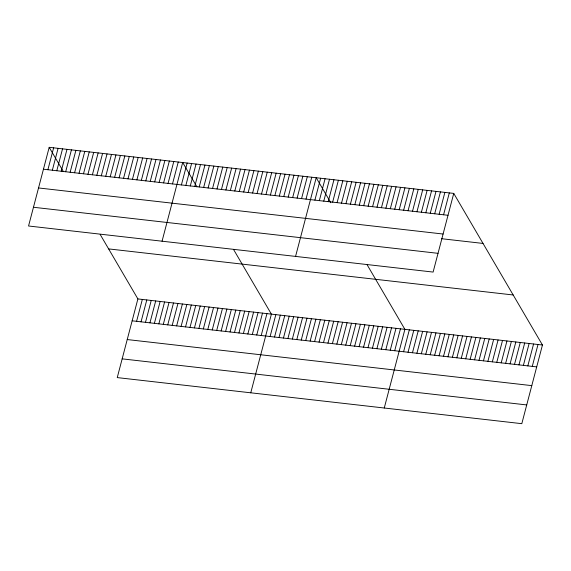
<?xml version="1.0" encoding="UTF-8"?>
<svg xmlns="http://www.w3.org/2000/svg" width="571" height="571" viewBox="0 0 571 571"><rect width="100%" height="100%" fill="white"/><g stroke="black" fill="none" stroke-linecap="round" stroke-linejoin="round"><path stroke-width="0.86" d="M49.192 147.325L28.55 225.995L433.111 272.074L453.752 193.405L49.192 147.325L63.417 171.643M47.893 169.723L53.638 147.832M52.346 170.229L58.085 148.339M56.793 170.736L62.539 148.845M61.247 171.243L66.985 149.352M65.694 171.75L71.439 149.859M70.147 172.256L75.886 150.366M74.594 172.763L80.34 150.872M79.048 173.27L84.786 151.379M83.494 173.777L89.24 151.886M87.948 174.283L93.687 152.393M92.395 174.79L98.141 152.9M96.849 175.297L102.587 153.406M101.295 175.804L107.041 153.913M105.749 176.311L111.488 154.42M110.196 176.817L115.942 154.927M114.65 177.324L120.388 155.433M119.096 177.831L124.842 155.94M123.55 178.338L129.289 156.447M127.997 178.844L133.742 156.954M132.451 179.351L138.189 157.46M136.897 179.858L142.643 157.967M141.351 180.365L147.09 158.474M145.798 180.871L151.543 158.981M150.252 181.378L155.99 159.487M154.698 181.885L160.444 159.994M159.152 182.392L164.891 160.501M163.599 182.898L169.344 161.008M168.052 183.405L173.791 161.514M100.175 234.467L137.889 298.926L117.248 377.595L521.808 423.675L542.45 345.005L453.752 193.405M172.499 183.912L178.245 162.021M136.597 321.323L142.336 299.432M162.057 241.198L182.691 162.528L196.924 186.853M141.044 321.83L146.79 299.939M181.4 184.925L187.145 163.035M145.498 322.337L151.236 300.446M185.853 185.432L191.592 163.542M149.945 322.843L155.69 300.953M190.3 185.939L196.046 164.048M154.398 323.35L160.137 301.459M194.754 186.446L200.492 164.562M158.845 323.857L164.591 301.966M199.2 186.953L204.946 165.069M163.299 324.364L169.037 302.473M203.654 187.459L209.393 165.576M167.746 324.87L173.491 302.98M208.101 187.966L213.847 166.082M172.199 325.377L177.938 303.494M212.555 188.473L218.293 166.589M176.646 325.884L182.392 304M217.001 188.98L222.747 167.096M181.1 326.391L186.838 304.507M221.455 189.486L227.194 167.603M185.546 326.897L191.292 305.014M225.902 189.993L231.648 168.11M190 327.404L195.739 305.521M230.356 190.5L236.094 168.616M194.447 327.911L200.193 306.027M234.802 191.007L240.548 169.123M198.901 328.418L204.639 306.534M239.256 191.513L244.995 169.63M203.347 328.925L209.093 307.041M243.703 192.02L249.448 170.137M207.801 329.431L213.54 307.548M248.157 192.527L253.895 170.643M212.248 329.938L217.994 308.055M252.603 193.034L258.349 171.15M216.702 330.445L222.44 308.561M257.057 193.54L262.796 171.657M221.148 330.952L226.894 309.068M261.504 194.047L267.249 172.164M225.602 331.458L231.341 309.575M265.958 194.554L271.696 172.67M230.049 331.965L235.794 310.082M270.404 195.061L276.15 173.177M234.503 332.472L240.241 310.588M274.858 195.567L280.597 173.684M238.949 332.979L244.695 311.095M279.305 196.074L285.05 174.191M243.403 333.485L249.142 311.602M283.758 196.581L289.497 174.697M247.85 333.992L253.595 312.109M288.205 197.088L293.951 175.204M252.303 334.499L258.042 312.615M292.659 197.595L298.397 175.711M256.75 335.006L262.496 313.122M297.106 198.101L302.851 176.218M261.204 335.512L266.942 313.629M301.559 198.608L307.298 176.725M250.755 392.805L271.396 314.136L233.675 249.67M306.006 199.115L311.752 177.231M270.097 336.526L275.843 314.642M295.564 256.408L316.198 177.738L330.837 202.755M274.551 337.033L280.297 315.149M314.892 200.128L320.638 178.245M278.998 337.54L284.743 315.656M319.332 200.635L325.077 178.744M283.452 338.046L289.19 316.163M323.771 201.142L329.51 179.251M287.898 338.56L293.644 316.669M328.204 201.649L333.949 179.758M292.352 339.067L298.091 317.176M332.643 202.155L338.389 180.265M296.799 339.574L302.544 317.683M337.083 202.655L342.821 180.771M301.252 340.08L306.991 318.19M341.515 203.162L347.261 181.278M305.699 340.587L311.445 318.697M345.955 203.669L351.7 181.778M310.153 341.094L315.891 319.203M350.394 204.175L356.133 182.285M314.6 341.601L320.345 319.71M354.827 204.682L360.572 182.791M319.053 342.108L324.792 320.217M359.266 205.182L365.012 183.298M323.5 342.614L329.246 320.724M363.706 205.688L369.444 183.805M327.954 343.121L333.692 321.23M368.138 206.195L373.884 184.305M332.401 343.628L338.146 321.737M372.577 206.702L378.323 184.811M336.854 344.135L342.593 322.244M377.017 207.209L382.756 185.318M341.301 344.641L347.047 322.751M381.449 207.708L387.195 185.825M345.755 345.148L351.493 323.257M385.889 208.215L391.627 186.332M350.201 345.655L355.947 323.764M390.328 208.722L396.067 186.831M354.655 346.162L360.394 324.271M394.761 209.229L400.507 187.338M359.102 346.668L364.848 324.778M399.2 209.735L404.939 187.845M363.556 347.175L369.294 325.284M403.64 210.235L409.378 188.351M368.002 347.682L373.748 325.791M408.072 210.742L413.818 188.858M372.456 348.189L378.195 326.298M412.512 211.249L418.25 189.358M376.903 348.695L382.649 326.805M416.951 211.755L422.69 189.865M381.357 349.202L387.095 327.311M421.384 212.262L427.129 190.371M385.803 349.709L391.549 327.818M425.823 212.762L431.562 190.878M390.257 350.216L395.996 328.325M430.263 213.269L436.001 191.385M394.704 350.722L400.449 328.832M434.695 213.775L440.441 191.885M384.262 408.008L404.896 329.339L367.182 264.88M439.135 214.282L444.873 192.391M403.597 351.736L409.336 329.845M443.574 214.789L449.313 192.898M408.029 352.236L413.775 330.352M412.469 352.742L418.208 330.859M416.909 353.249L422.647 331.358M421.341 353.756L427.087 331.865M425.78 354.263L431.519 332.372M430.213 354.762L435.958 332.879M434.652 355.269L440.398 333.385M439.092 355.776L444.83 333.885M443.524 356.283L449.27 334.392M447.964 356.789L453.709 334.899M452.403 357.296L458.142 335.405M456.836 357.796L462.581 335.912M461.275 358.303L467.021 336.412M465.715 358.809L471.453 336.919M470.147 359.316L475.893 337.425M474.587 359.823L480.332 337.932M479.026 360.322L484.765 338.439M483.459 360.829L489.204 338.946M487.898 361.336L493.644 339.445M492.338 361.843L498.076 339.952M496.77 362.349L502.516 340.459M501.21 362.849L506.955 340.966M505.649 363.356L511.388 341.472M510.081 363.863L515.827 341.972M514.521 364.369L520.267 342.479M518.96 364.876L524.699 342.985M523.393 365.376L529.139 343.492M527.832 365.883L533.578 343.999M532.272 366.389L538.01 344.499M43.446 169.216L448.007 215.288M38.528 187.952L443.096 234.031M441.611 238.714L483.023 243.432M33.468 207.259L438.028 253.331M108.618 248.899L513.179 294.979M137.889 298.926L542.45 345.005M132.144 320.816L536.704 366.896M127.226 339.552L531.794 385.632M122.165 358.859L526.726 404.939"/></g></svg>
